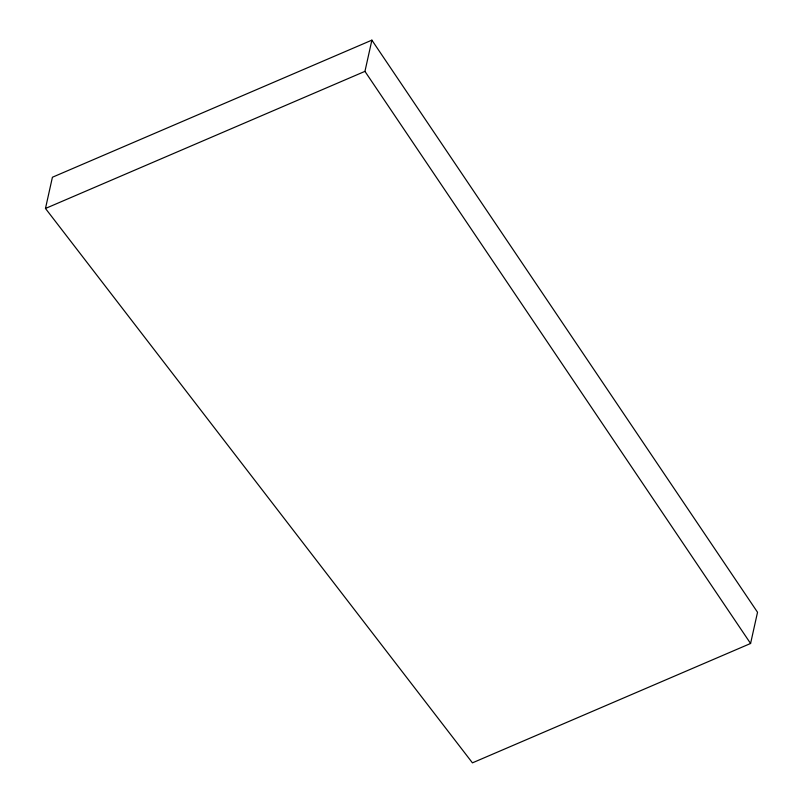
<?xml version="1.0" encoding="UTF-8"?>
<svg xmlns="http://www.w3.org/2000/svg" width="803" height="803" viewBox="0 0 803 803"><rect width="100%" height="100%" fill="white"/><g stroke="black" fill="none" stroke-linecap="round" stroke-linejoin="round"><path stroke-width="1.2" d="M45.47 208.469L52.416 177.242L371.889 40.15L757.53 612.267L750.584 643.484L472.435 762.85L45.47 208.469L364.943 71.367L371.889 40.15M364.943 71.367L750.584 643.484"/></g></svg>
